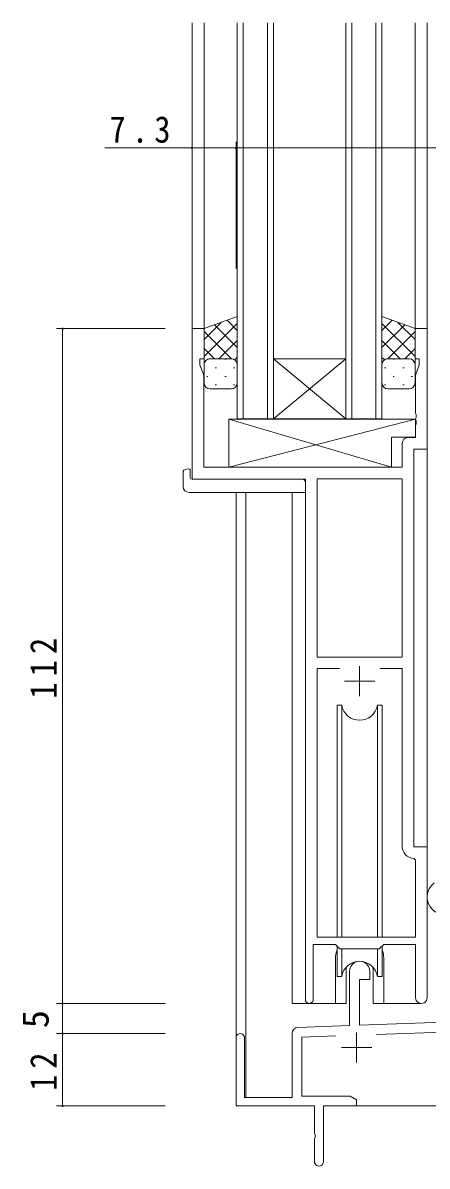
# Model space of a CAD drawing. Units: millimetres, scale not verified. Extents: x -567 to 567, y -403 to 403.
# Drawn here: x -419.3 to -352.2, y -261 to -71.2 of the extents above; entities that cross this region are included whole.
import ezdxf
from ezdxf.enums import TextEntityAlignment as Align

# ---------------------------------------------------------------- set-up
doc = ezdxf.new("R2010")
doc.units = ezdxf.units.MM
doc.header["$LTSCALE"] = 2
for name, color, linetype, lineweight in [('0-3_YKK_D', 6, 'Continuous', 18), ('0-4_YKK_11', 7, 'Continuous', 18), ('0-5_YKK_12', 2, 'Continuous', 18), ('0-7_YKK_13', 4, 'Continuous', 18)]:
    doc.layers.add(name, color=color, linetype=linetype, lineweight=lineweight)
doc.styles.add('ＭＳ ゴシック', font='')
doc.styles.get('ＭＳ ゴシック').set_extended_font_data('MS Gothic')

msp = doc.modelspace()

# ---------------------------------------------------------------- linework, layer by layer
at = {"layer": '0-3_YKK_D'}
for p, q in [((-391.238, -111.982), (-391.238, -90.982)), ((-383.938, -111.982), (-383.938, -90.982)), ((-383.938, -111.982), (-383.938, -90.982)), ((-391.238, -91.982), (-405.738, -91.982)), ((-383.938, -91.982), (-391.238, -91.982)), ((-383.938, -91.982), (-313.938, -91.982)), ((-395.726, -121.982), (-413.726, -121.982)), ((-412.726, -233.982), (-412.726, -121.982)), ((-395.726, -233.982), (-413.726, -233.982)), ((-395.726, -233.982), (-413.726, -233.982)), ((-412.726, -238.982), (-412.726, -233.982)), ((-395.726, -238.982), (-413.726, -238.982)), ((-395.726, -238.982), (-413.726, -238.982)), ((-412.726, -238.982), (-412.726, -250.982)), ((-395.726, -250.982), (-413.726, -250.982))]:
    msp.add_line(p, q, dxfattribs=at)
for centre, start, end in [((-391.238, -91.982), 0, 180), ((-391.238, -91.982), 180, 0), ((-383.938, -91.982), 0, 180), ((-383.938, -91.982), 0, 180), ((-383.938, -91.982), 180, 0), ((-383.938, -91.982), 180, 0), ((-412.726, -121.982), 90, 270), ((-412.726, -121.982), 270, 90), ((-412.726, -233.982), 90, 270), ((-412.726, -233.982), 90, 270), ((-412.726, -233.982), 270, 90), ((-412.726, -233.982), 270, 90), ((-412.726, -238.982), 90, 270), ((-412.726, -238.982), 90, 270), ((-412.726, -238.982), 270, 90), ((-412.726, -238.982), 270, 90), ((-412.726, -250.982), 90, 270), ((-412.726, -250.982), 270, 90)]:
    msp.add_arc(centre, 0.106, start, end, dxfattribs=at)
at = {"layer": '0-4_YKK_11'}
for p, q in [((-391.238, -121.982), (-391.238, -146.982)), ((-389.238, -121.982), (-391.238, -121.982)), ((-389.238, -126.982), (-389.238, -121.982)), ((-354.238, -121.982), (-354.238, -126.982)), ((-352.238, -121.982), (-354.238, -121.982)), ((-352.238, -141.982), (-352.238, -121.982)), ((-389.938, -126.982), (-389.238, -126.982)), ((-389.938, -127.982), (-389.938, -126.982)), ((-354.238, -126.982), (-353.538, -126.982)), ((-353.538, -126.982), (-353.538, -127.982)), ((-389.308, -129.713), (-389.938, -127.982)), ((-353.538, -127.982), (-354.168, -129.713)), ((-389.308, -144.982), (-389.308, -129.713)), ((-354.168, -129.713), (-354.168, -136.024)), ((-354.168, -136.024), (-354.048, -136.207)), ((-354.048, -136.207), (-354.048, -136.757)), ((-354.048, -136.757), (-354.168, -136.941)), ((-354.168, -136.941), (-354.168, -137.024)), ((-354.168, -137.024), (-354.048, -137.207)), ((-354.048, -137.757), (-354.168, -137.941)), ((-354.168, -137.941), (-354.168, -140.052)), ((-354.048, -137.207), (-354.048, -137.757)), ((-354.168, -140.052), (-355.368, -140.052)), ((-356.368, -141.052), (-356.368, -144.982)), ((-354.438, -141.982), (-352.238, -141.982)), ((-354.438, -207.982), (-354.438, -141.982)), ((-356.368, -144.982), (-389.308, -144.982)), ((-391.238, -146.982), (-372.438, -146.982)), ((-372.438, -146.982), (-372.438, -233.332)), ((-370.508, -146.912), (-370.508, -176.482)), ((-356.368, -146.912), (-370.508, -146.912)), ((-356.368, -176.482), (-356.368, -146.912)), ((-356.368, -176.482), (-356.368, -146.912)), ((-370.508, -176.482), (-356.368, -176.482)), ((-363.438, -177.982), (-363.438, -182.982)), ((-370.508, -178.412), (-366.789, -178.412)), ((-370.508, -222.982), (-370.508, -178.412)), ((-360.088, -178.412), (-356.368, -178.412)), ((-360.088, -178.412), (-356.368, -178.412)), ((-356.368, -178.412), (-356.368, -207.912)), ((-365.938, -180.482), (-360.938, -180.482)), ((-352.238, -207.982), (-354.438, -207.982)), ((-352.238, -233.017), (-352.238, -207.982)), ((-354.455, -209.911), (-354.168, -210.21)), ((-354.168, -210.21), (-354.168, -222.982)), ((-354.168, -222.982), (-370.508, -222.982)), ((-371.138, -224.182), (-367.438, -224.182)), ((-371.138, -233.332), (-371.138, -224.182)), ((-367.438, -224.182), (-366.708, -224.912)), ((-366.708, -224.912), (-360.168, -224.912)), ((-360.168, -224.912), (-359.438, -224.182)), ((-359.438, -224.182), (-354.168, -224.182)), ((-354.168, -224.182), (-354.168, -233.017)), ((-365.138, -237.651), (-365.138, -228.682)), ((-361.738, -228.682), (-361.738, -229.982)), ((-363.438, -229.982), (-363.438, -237.591)), ((-361.738, -229.982), (-363.438, -229.982)), ((-363.438, -237.591), (-342.148, -236.848)), ((-374.638, -249.582), (-374.638, -238.948)), ((-373.673, -237.949), (-365.138, -237.651)), ((-363.938, -238.782), (-363.938, -243.782)), ((-342.091, -238.477), (-360.648, -239.125)), ((-383.938, -250.982), (-383.938, -239.682)), ((-382.538, -239.682), (-382.538, -249.582)), ((-367.371, -239.36), (-373.008, -239.556)), ((-367.371, -239.36), (-373.008, -239.556)), ((-373.008, -239.556), (-373.008, -249.352)), ((-366.438, -241.282), (-361.438, -241.282)), ((-382.538, -249.582), (-374.638, -249.582)), ((-373.008, -249.352), (-365.03, -249.352)), ((-365.03, -249.352), (-363.938, -249.982)), ((-363.938, -249.982), (-363.938, -250.982)), ((-370.938, -250.982), (-383.938, -250.982)), ((-370.938, -255.524), (-370.938, -250.982)), ((-369.438, -250.982), (-369.438, -260.232)), ((-363.938, -250.982), (-369.438, -250.982)), ((-370.818, -255.707), (-370.938, -255.524)), ((-370.818, -256.257), (-370.818, -255.707)), ((-370.938, -256.441), (-370.818, -256.257)), ((-370.938, -260.232), (-370.938, -256.441))]:
    msp.add_line(p, q, dxfattribs=at)
for centre, radius, start, end in [((-355.368, -141.052), 1, 90.00001, 179.99999), ((-354.368, -207.912), 2, 180, 267.50807), ((-363.438, -228.682), 1.7, 359.99999, 180.00001), ((-371.788, -233.332), 0.65, 179.99999, 0.00001), ((-353.203, -233.017), 0.965, 179.99999, 0.00001), ((-383.238, -239.682), 0.7, 359.99999, 180.00001), ((-373.638, -238.948), 1, 91.99998, 180), ((-370.188, -260.232), 0.75, 179.99999, 0.00001)]:
    msp.add_arc(centre, radius, start, end, dxfattribs=at)
at = {"layer": '0-5_YKK_12'}
for p, q in [((-391.238, -71.232), (-391.238, -146.982)), ((-389.238, -71.232), (-389.238, -122.482)), ((-383.738, -136.978), (-383.738, -71.232)), ((-382.738, -71.232), (-382.738, -136.978)), ((-378.738, -136.978), (-378.738, -71.232)), ((-377.738, -71.232), (-377.738, -136.978)), ((-365.738, -136.978), (-365.738, -71.232)), ((-364.738, -71.232), (-364.738, -136.978)), ((-360.738, -136.978), (-360.738, -71.232)), ((-359.738, -71.232), (-359.738, -136.978)), ((-354.238, -71.232), (-354.238, -122.482)), ((-352.238, -71.232), (-352.238, -208.282)), ((-377.738, -136.978), (-365.738, -126.978)), ((-365.738, -136.978), (-377.738, -126.978)), ((-365.738, -126.978), (-377.738, -126.978)), ((-377.738, -136.978), (-383.738, -136.978)), ((-365.738, -136.978), (-377.738, -136.978)), ((-359.738, -136.978), (-365.738, -136.978)), ((-388.138, -146.982), (-390.638, -146.982)), ((-383.938, -149.17), (-383.938, -239.682)), ((-382.308, -149.17), (-382.308, -249.582)), ((-367.438, -226.482), (-367.438, -233.982)), ((-359.438, -226.482), (-359.438, -233.982)), ((-353.203, -233.982), (-359.438, -233.982)), ((-364.438, -250.982), (-313.938, -250.982))]:
    msp.add_line(p, q, dxfattribs=at)
msp.add_lwpolyline([(-367.438, -233.982), (-374.638, -233.982), (-374.638, -149.17)], dxfattribs=at)
for start, end in [(159.63587, 180), (0, 20.36413)]:
    msp.add_arc((-363.438, -226.482), 4, start, end, dxfattribs=at)
at = {"layer": '0-7_YKK_13'}
for p, q in [((-383.738, -119.982), (-389.238, -121.982)), ((-389.238, -123.786), (-386.405, -120.952)), ((-389.238, -126.614), (-383.738, -121.114)), ((-383.738, -125.134), (-387.516, -121.356)), ((-383.738, -122.305), (-385.442, -120.602)), ((-383.738, -127.982), (-383.738, -119.982)), ((-359.738, -119.982), (-354.238, -121.982)), ((-359.738, -127.982), (-359.738, -119.982)), ((-359.738, -122.305), (-358.035, -120.602)), ((-354.238, -126.614), (-359.738, -121.114)), ((-359.738, -125.134), (-355.961, -121.356)), ((-354.238, -123.786), (-357.072, -120.952)), ((-389.238, -121.982), (-389.238, -127.982)), ((-384.718, -126.983), (-389.238, -122.462)), ((-358.759, -126.983), (-354.238, -122.462)), ((-354.238, -121.982), (-354.238, -127.982)), ((-386.778, -126.982), (-383.738, -123.943)), ((-356.699, -126.982), (-359.738, -123.943)), ((-387.547, -126.982), (-389.238, -125.291)), ((-388.653, -127.072), (-388.618, -127.072)), ((-388.238, -126.982), (-384.738, -126.982)), ((-388.238, -126.982), (-384.738, -126.982)), ((-385.788, -127.072), (-385.588, -127.072)), ((-384.145, -127.178), (-383.738, -126.771)), ((-359.332, -127.178), (-359.738, -126.771)), ((-355.238, -126.982), (-358.738, -126.982)), ((-355.238, -126.982), (-358.738, -126.982)), ((-357.688, -127.072), (-357.888, -127.072)), ((-355.93, -126.982), (-354.238, -125.291)), ((-354.824, -127.072), (-354.858, -127.072)), ((-389.238, -130.982), (-389.238, -127.982)), ((-387.403, -128.487), (-387.203, -128.487)), ((-384.373, -128.487), (-384.173, -128.487)), ((-383.738, -127.962), (-383.739, -127.962)), ((-383.738, -127.982), (-383.738, -130.982)), ((-359.738, -127.962), (-359.738, -127.962)), ((-359.738, -127.982), (-359.738, -130.982)), ((-359.103, -128.487), (-359.303, -128.487)), ((-356.073, -128.487), (-356.273, -128.487)), ((-354.238, -130.982), (-354.238, -127.982)), ((-388.818, -129.902), (-388.618, -129.902)), ((-385.788, -129.902), (-385.588, -129.902)), ((-357.688, -129.902), (-357.888, -129.902)), ((-354.658, -129.902), (-354.858, -129.902)), ((-384.738, -131.982), (-388.238, -131.982)), ((-387.403, -131.317), (-387.203, -131.317)), ((-384.373, -131.317), (-384.173, -131.317)), ((-359.103, -131.317), (-359.303, -131.317)), ((-358.738, -131.982), (-355.238, -131.982)), ((-356.073, -131.317), (-356.273, -131.317)), ((-358.164, -144.982), (-385.164, -136.983)), ((-385.164, -136.983), (-354.168, -136.983)), ((-385.164, -136.983), (-385.164, -144.982)), ((-358.164, -139.983), (-354.168, -139.983)), ((-358.164, -139.983), (-358.164, -144.982)), ((-392.726, -148.17), (-392.726, -145.795)), ((-391.726, -145.29), (-391.538, -145.29)), ((-391.538, -145.29), (-391.538, -145.79)), ((-391.538, -146.682), (-391.538, -145.79)), ((-385.164, -144.982), (-358.164, -144.982)), ((-391.238, -146.982), (-372.938, -146.982)), ((-372.438, -148.17), (-372.438, -147.482)), ((-391.726, -149.17), (-372.438, -149.17)), ((-372.438, -148.17), (-372.438, -149.17)), ((-366.397, -184.483), (-367.188, -184.482)), ((-367.188, -184.482), (-367.188, -222.983)), ((-366.397, -222.983), (-366.397, -184.483)), ((-360.48, -222.983), (-360.48, -184.482)), ((-359.688, -184.482), (-360.48, -184.482)), ((-359.688, -222.983), (-359.688, -184.482)), ((-367.188, -224.433), (-367.188, -229.482)), ((-366.397, -229.482), (-366.397, -224.913)), ((-360.48, -229.482), (-360.48, -224.913)), ((-359.688, -229.482), (-359.688, -224.433)), ((-367.188, -229.482), (-366.397, -229.482)), ((-365.688, -227.998), (-365.688, -233.982)), ((-361.188, -233.982), (-361.188, -227.998)), ((-360.48, -229.482), (-359.688, -229.482)), ((-367.438, -233.982), (-365.688, -233.982)), ((-361.188, -233.982), (-359.438, -233.982))]:
    msp.add_line(p, q, dxfattribs=at)
msp.add_lwpolyline([(-385.164, -144.982), (-354.168, -136.983), (-354.168, -139.983)], dxfattribs=at)
for centre, radius, start, end in [((-388.238, -127.982), 1, 89.9999, 179.9999), ((-388.238, -127.982), 1, 89.9999, 179.9999), ((-384.738, -127.982), 1, 359.9999, 89.9999), ((-384.738, -127.982), 1, 359.9999, 89.9999), ((-358.738, -127.982), 1, 90.0001, 180.0001), ((-358.738, -127.982), 1, 90.0001, 180.0001), ((-355.238, -127.982), 1, 0.0001, 90.0001), ((-355.238, -127.982), 1, 0.0001, 90.0001), ((-388.238, -130.982), 1, 179.9999, 269.9999), ((-384.738, -130.982), 1, 269.9999, 359.9999), ((-358.738, -130.982), 1, 180.0001, 270.0001), ((-355.238, -130.982), 1, 270.0001, 0.0001), ((-392.299, -145.767), 0.427, 134.08303, 183.7494), ((-391.953, -146.436), 1.168, 78.78365, 123.34093), ((-391.238, -146.682), 0.3, 180, 270), ((-372.938, -147.482), 0.5, 0, 90), ((-391.726, -148.17), 1, 180, 269.99489), ((-363.438, -183.982), 3, 189.59799, 350.40583), ((-349.354, -216.303), 2.885, 126.45193, 263.90389), ((-363.438, -229.982), 3, 9.59417, 170.40661)]:
    msp.add_arc(centre, radius, start, end, dxfattribs=at)

# ---------------------------------------------------------------- texts
at = {"layer": '0-3_YKK_D', "color": 7, "style": 'ＭＳ ゴシック'}
msp.add_text('5', height=4.399, rotation=90, dxfattribs=at).set_placement((-413.726, -238.082), align=Align.BOTTOM_LEFT)
at = {"layer": '0-3_YKK_D', "color": 7, "insert": (-404.938, -91.182), "char_height": 4.399, "attachment_point": 7, "style": 'ＭＳ ゴシック'}
msp.add_mtext('\\T1.38;\\W0.9;7.3', dxfattribs=at)
at = {"layer": '0-3_YKK_D', "color": 7, "char_height": 4.399, "attachment_point": 7, "rotation": 90, "style": 'ＭＳ ゴシック'}
for s, insert in [('\\T1.38;\\W0.9;112', (-413.726, -183.422)), ('\\T1.37;\\W0.9;12', (-413.726, -248.502))]:
    msp.add_mtext(s, dxfattribs=dict(at, insert=insert))

doc.saveas('drawing.dxf')
